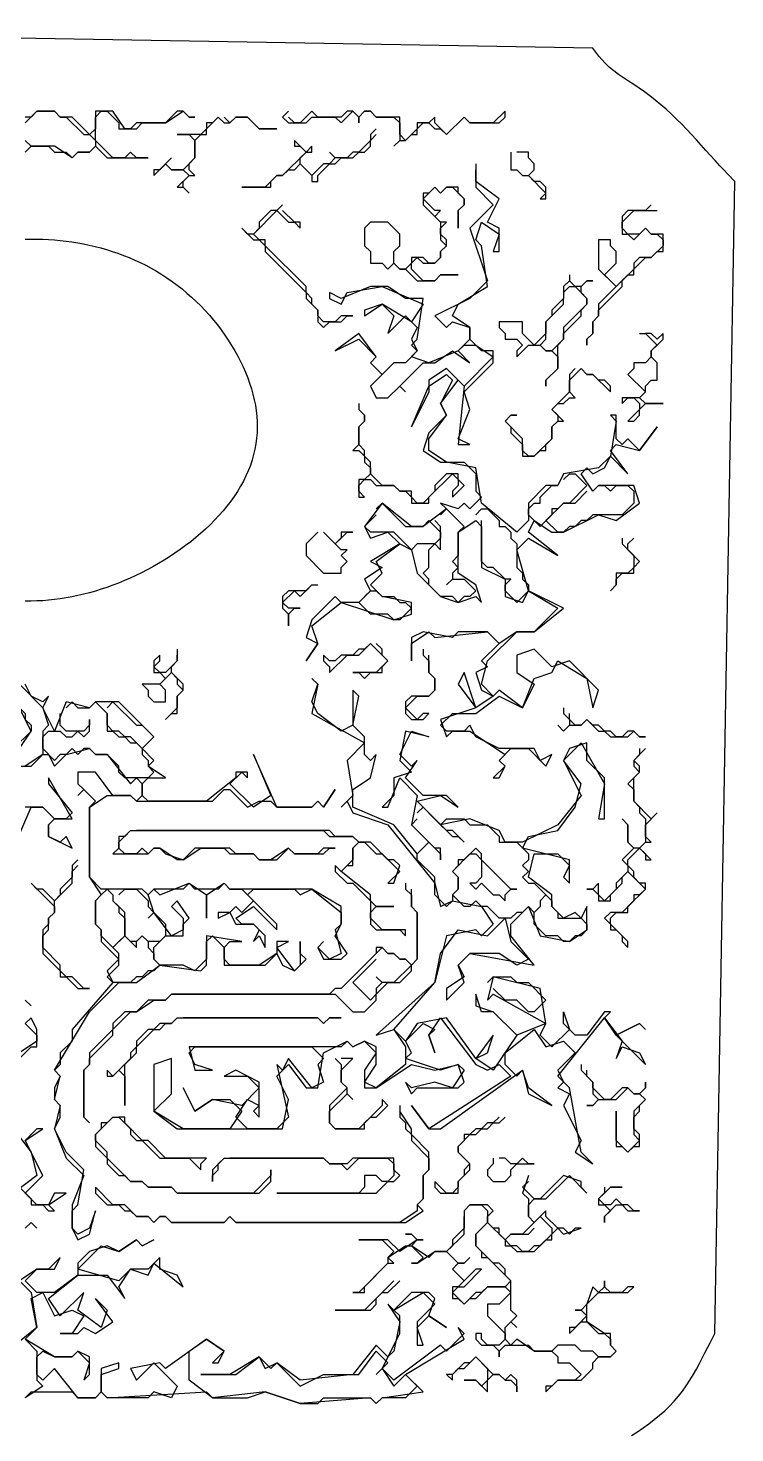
# Model space of a CAD drawing. Header units: metres. Extents: x 18 to 192, y 117 to 277.
# Drawn here: x 100.45 to 112.53, y 151.5 to 175.52 of the extents above; entities that cross this region are included whole.
import ezdxf

# ---------------------------------------------------------------- set-up
doc = ezdxf.new("R2010")
doc.units = ezdxf.units.M
for name, color, linetype in [('DETAILS', 3, 'Continuous'), ('HOLES', 1, 'Continuous'), ('OUTER', 7, 'Continuous')]:
    doc.layers.add(name, color=color, linetype=linetype)

msp = doc.modelspace()

# ---------------------------------------------------------------- linework, layer by layer
at = {"layer": 'DETAILS'}
for points in [[(100.4, 173.9), (100.6, 174.1), (100.9, 174.1), (101, 174), (101.1, 174), (101.4, 173.7), (101.5, 173.7), (101.6, 173.6), (101.6, 173.5), (101.5, 173.4), (101.3, 173.4), (101.2, 173.3), (100.9, 173.5), (100.5, 173.5), (100.4, 173.6)], [(100.4, 173.4), (100.5, 173.5), (100.8, 173.5), (100.9, 173.4), (101.1, 173.4), (101.2, 173.3), (101.3, 173.4), (101.5, 173.4), (101.6, 173.5), (101.8, 173.3), (102.5, 173.3), (102.3, 173.3), (102.2, 173.4), (102.1, 173.3), (101.9, 173.3), (101.6, 173.6), (101.6, 174), (101.7, 174.1), (101.8, 174.1), (102, 173.9), (102, 173.8), (102.3, 173.8), (102.4, 173.9), (102.8, 173.9), (103.1, 174.1), (103.2, 174), (103.3, 174), (103.2, 174), (103.1, 174.1), (103, 174.1), (102.8, 173.9), (102.3, 173.9), (102.2, 173.8), (102.1, 173.8), (101.9, 174.1), (101.6, 174.1), (101.6, 173.8), (101.5, 173.7), (101.2, 174), (101, 174), (100.9, 174.1), (100.6, 174.1), (100.5, 174), (100.4, 174)], [(103.7, 174), (103.6, 173.9), (103.5, 173.9), (103.5, 173.8), (103.4, 173.7), (103, 173.7), (103.2, 173.7), (103.3, 173.6), (103.3, 173.3), (103.1, 173.1), (102.9, 173.1), (102.8, 173.2), (102.9, 173.3), (102.7, 173.1), (102.6, 173.1), (102.6, 173), (102.8, 173.2), (102.9, 173.1), (103.1, 173.1), (103.2, 173), (103, 172.8), (103.1, 172.8), (103.2, 172.7), (103.1, 172.8), (103.1, 172.9), (103.2, 173), (103.3, 173), (103.2, 173.1), (103.2, 173.2), (103.3, 173.3), (103.3, 173.6), (103.4, 173.7), (103.5, 173.7), (103.5, 173.8), (103.7, 174), (103.8, 173.9), (103.9, 173.9), (104, 174), (104.2, 174), (104.4, 173.8), (104.7, 173.8), (104.4, 173.8), (104.2, 174), (104, 174), (103.9, 173.9), (103.8, 174)], [(104.9, 174.1), (104.8, 174), (104.9, 173.9), (105.2, 173.9), (105.3, 174), (105.7, 174), (105.8, 173.9), (106, 174.1), (106.1, 174), (106.1, 173.9), (106.1, 174), (106.2, 174.1), (106.3, 174.1), (106.4, 174), (106.7, 174), (106.8, 173.9), (106.8, 173.6), (106.7, 173.5), (106.8, 173.6), (106.9, 173.6), (107, 173.7), (107.1, 173.7), (107.1, 173.8), (107.2, 173.9), (107.3, 173.9), (107.4, 173.8), (107.5, 173.8), (107.6, 173.7), (107.9, 174), (108, 173.9), (108.5, 173.9), (108.6, 174), (108.6, 174.1), (108.4, 173.9), (108, 173.9), (107.9, 174), (107.6, 173.7), (107.4, 173.9), (107.4, 174), (107.3, 173.9), (107.1, 173.9), (107.1, 173.8), (106.9, 173.6), (106.8, 173.7), (106.8, 174), (106.4, 174), (106.3, 174.1), (106.2, 174.1), (106.1, 174), (106, 174.1), (105.9, 174.1), (105.8, 174), (105.4, 174), (105.3, 174.1), (105.1, 173.9), (105, 173.9), (104.9, 174)], [(106.4, 173.8), (106.3, 173.7), (106.3, 173.6), (106.1, 173.4), (106, 173.4), (105.9, 173.3), (105.7, 173.3), (105.6, 173.4), (105.7, 173.3), (105.6, 173.2), (105.5, 173.2), (105.3, 173), (105.1, 173.2), (105.1, 173.3), (105.2, 173.4), (105.3, 173.4), (105.3, 173.5), (105.2, 173.4), (105, 173.6), (105, 173.5), (105.1, 173.5), (105.2, 173.4), (104.8, 173), (104.7, 173), (104.5, 172.8), (104.1, 172.8), (104.6, 172.8), (104.6, 172.9), (104.7, 173), (104.8, 173), (104.9, 173.1), (105, 173.1), (105.1, 173.2), (105.3, 173), (105.3, 172.9), (105.4, 172.9), (105.4, 173), (105.6, 173.2), (105.7, 173.2), (105.8, 173.3), (106, 173.3), (106.1, 173.4), (106.2, 173.4), (106.3, 173.5), (106.3, 173.6), (106.4, 173.7)], [(108.1, 173.2), (108.1, 172.8), (108.4, 172.5), (108, 172.1), (108.3, 171.2), (108, 170.9), (107.4, 170.6), (107.6, 170.4), (107.7, 170.5), (108, 170.4), (108, 170.2), (107.8, 170), (107.3, 169.8), (107, 169.9), (107.1, 170), (107, 170.1), (107.1, 170.2), (107.2, 170.9), (106.9, 170.9), (106.6, 171.1), (106.3, 171.1), (105.8, 170.9), (105.6, 171), (105.6, 170.9), (105.8, 170.8), (105.9, 171), (106.5, 171.1), (107.2, 170.8), (107, 170.5), (106.5, 170.8), (106.2, 170.7), (106.2, 170.6), (106.5, 170.8), (106.7, 170.6), (106.6, 170.3), (106.9, 170.6), (107.1, 170.4), (107, 170.2), (107.1, 170), (106.9, 169.8), (106.7, 169.8), (106.5, 169.6), (106.3, 169.8), (106.4, 169.9), (106.1, 170.3), (105.7, 170), (106.1, 170.2), (106.4, 169.9), (106.3, 169.8), (106.5, 169.6), (106.3, 169.4), (106.4, 169.2), (106.6, 169.2), (106.8, 169.4), (106.9, 169.3), (106.8, 169.4), (107.2, 169.8), (107.4, 169.8), (107.7, 170), (108, 169.8), (107.8, 170), (107.9, 170.1), (108.1, 170.1), (108.4, 169.9), (107.9, 169.4), (107.6, 169.7), (107.3, 169.5), (107.3, 169.3), (107, 168.7), (107.3, 169.4), (107.6, 169.6), (107.7, 169.5), (107.5, 169.1), (107.6, 168.9), (107.3, 168.6), (107.2, 168.3), (107.5, 168.1), (107.9, 168.1), (108.1, 167.9), (108.1, 167.6), (108.2, 167.5), (108, 167.3), (107.9, 167.4), (107.8, 167.3), (107.5, 167.4), (107.6, 167.3), (107.2, 167), (107, 167), (106.5, 167.4), (106.2, 167), (106.3, 166.8), (106.6, 166.9), (106.8, 166.7), (106.3, 166.4), (106.5, 166.3), (106.2, 166.1), (106.3, 165.9), (106.1, 165.7), (105.8, 165.7), (105.7, 165.8), (105.3, 165.4), (105.2, 165.1), (105.4, 165), (105.2, 164.7), (105.4, 165), (105.3, 165.3), (105.8, 165.7), (106.7, 165.4), (107, 165.5), (107, 165.7), (106.5, 165.8), (106.3, 166), (106.5, 166.2), (106.4, 166.4), (106.8, 166.7), (107, 166.6), (107.1, 166.2), (107.5, 165.8), (107.8, 165.7), (108.1, 165.8), (108.2, 165.7), (108.1, 166), (107.8, 166.2), (107.8, 166.9), (108.1, 167.1), (108.2, 167), (108.2, 166.3), (108.6, 166.1), (108.6, 165.8), (108.9, 165.7), (109, 165.9), (109.5, 165.6), (109.1, 165.2), (108.8, 165.2), (108.5, 165), (108.3, 165.2), (107.8, 165.2), (107.7, 165.1), (107.2, 165.2), (107, 165.1), (107, 164.7), (107, 165), (107.3, 165.2), (107.4, 165.1), (108.3, 165.2), (108.5, 165), (108.2, 164.7), (108.3, 164.6), (108.1, 164.5), (108.2, 164.2), (108.4, 164.1), (108.1, 163.9), (107.9, 164.5), (107.8, 164.3), (108.1, 163.9), (107.5, 163.7), (107.6, 163.4), (107.7, 163.5), (108, 163.5), (108.6, 163.1), (108.5, 163), (108.6, 162.9), (108.4, 162.7), (108.5, 162.7), (108.6, 162.9), (108.5, 163), (108.7, 163.2), (109, 163.2), (109.3, 162.9), (109.4, 163.1), (109.2, 163), (109.1, 163.2), (108.5, 163.2), (108.1, 163.4), (108, 163.6), (107.9, 163.5), (107.6, 163.5), (107.5, 163.6), (107.7, 163.8), (108.1, 163.8), (108.5, 164.1), (108.9, 163.9), (109.1, 164.4), (109.4, 164.5), (109.5, 164.7), (110, 164.4), (110.1, 163.9), (110.2, 164.2), (109.7, 164.7), (109.4, 164.6), (109.1, 164.9), (108.8, 164.8), (108.8, 164.5), (109.1, 164.3), (108.9, 163.9), (108.5, 164.2), (108.4, 164.1), (108.2, 164.3), (108.3, 164.7), (108.8, 165.2), (109.1, 165.2), (109.6, 165.6), (109, 165.9), (108.8, 166.6), (109, 166.8), (109.5, 166.5), (109, 166.9), (109.1, 167.1), (109.4, 166.9), (109.6, 166.9), (110.2, 167.2), (110.5, 167.1), (110.9, 167.4), (110.8, 167.7), (110.2, 167.7), (110.1, 167.6), (109.9, 167.9), (110, 168), (110.1, 167.9), (110.3, 168), (110.4, 168.2), (110.7, 167.9), (110.4, 168.3), (110.5, 168.4), (110.9, 168.3), (111.2, 168.7), (110.9, 168.3), (110.7, 168.5), (110.6, 168.4), (110.5, 168.5), (110.5, 168.9), (110.4, 168.9), (110.5, 168.8), (110.4, 168.2), (110.2, 168), (109.6, 167.9), (109.5, 167.7), (109.3, 167.7), (109, 167.4), (109, 167.1), (108.8, 166.9), (108.2, 167.4), (108.1, 168), (107.6, 168.1), (107.3, 168.3), (107.3, 168.5), (107.6, 168.9), (107.5, 169.1), (107.8, 169.5), (107.9, 169.4), (107.8, 168.4), (108, 168.4), (107.8, 168.5), (108, 169), (107.9, 169.3), (108.4, 169.8), (108.4, 170), (108.2, 170), (108, 170.2), (108, 170.4), (107.7, 170.6), (107.8, 170.8), (108.3, 171.1), (108.2, 171.8), (108.1, 171.9), (108.2, 172.2), (108.5, 172), (108.4, 171.7), (108.5, 171.7), (108.5, 172.1), (108.3, 172.2), (108.5, 172.6), (108.1, 172.9), (108.1, 173.1)], [(108.7, 173.4), (108.7, 173.1), (108.8, 173.1), (108.9, 173), (109, 173), (109.3, 172.7), (109.2, 172.6), (109.3, 172.6), (109.3, 172.8), (109.2, 172.9), (109.1, 172.9), (109, 173), (109.1, 173.1), (109.1, 173.2), (109, 173.3), (109, 173.4), (108.8, 173.4)], [(107.4, 172.8), (107.3, 172.7), (107.2, 172.7), (107.2, 172.5), (107.5, 172.2), (107.5, 171.9), (107.6, 171.8), (107.5, 171.7), (107.5, 171.6), (107.4, 171.5), (107.3, 171.5), (107.2, 171.6), (107, 171.6), (107, 171.5), (106.9, 171.4), (106.8, 171.4), (106.7, 171.5), (106.7, 171.7), (106.8, 171.8), (106.8, 172), (106.6, 172.2), (106.3, 172.2), (106.2, 172.1), (106.2, 171.8), (106.3, 171.7), (106.3, 171.5), (106.5, 171.5), (106.6, 171.4), (106.7, 171.5), (106.8, 171.4), (106.9, 171.4), (107.1, 171.2), (107.4, 171.2), (107.5, 171.3), (107.8, 171.3), (107.5, 171.3), (107.4, 171.2), (107.2, 171.2), (107, 171.4), (107, 171.5), (107.1, 171.6), (107.2, 171.5), (107.4, 171.5), (107.5, 171.6), (107.5, 171.7), (107.6, 171.8), (107.6, 171.9), (107.5, 172), (107.5, 172.1), (107.6, 172.2), (107.5, 172.2), (107.4, 172.3), (107.5, 172.4), (107.4, 172.4), (107.2, 172.6), (107.4, 172.8), (107.5, 172.7), (107.6, 172.8), (107.7, 172.8), (107.9, 172.6), (107.9, 172.5), (107.8, 172.4), (107.8, 172.1), (107.8, 172.4), (107.9, 172.5), (107.9, 172.6), (107.8, 172.7), (107.8, 172.8), (107.6, 172.8), (107.5, 172.7)], [(104.8, 172.5), (104.7, 172.4), (104.6, 172.4), (104.4, 172.2), (104.4, 172.1), (104.3, 172), (104.2, 172), (104.1, 172.1), (104.3, 171.9), (104.4, 171.9), (104.5, 171.8), (104.5, 171.7), (105.2, 171), (105.2, 170.9), (105.4, 170.7), (105.4, 170.5), (105.5, 170.4), (105.6, 170.5), (105.8, 170.5), (105.9, 170.6), (106, 170.6), (105.8, 170.6), (105.7, 170.5), (105.5, 170.5), (105.4, 170.6), (105.4, 170.7), (105.3, 170.8), (105.3, 170.9), (105.2, 171), (105.2, 171.1), (104.5, 171.8), (104.5, 171.9), (104.4, 171.9), (104.3, 172), (104.7, 172.4), (104.9, 172.2), (105, 172.2), (105.1, 172.1), (105.1, 172.2), (105, 172.2), (104.8, 172.4)], [(111.1, 172.5), (111, 172.4), (110.7, 172.4), (110.6, 172.3), (110.6, 172), (110.7, 172), (110.8, 171.9), (111, 172.1), (111.1, 172), (111.2, 172), (111.3, 171.9), (111.3, 171.8), (111.1, 171.6), (110.9, 171.6), (110.8, 171.5), (110.8, 171.4), (110.5, 171.1), (110.3, 171.3), (110.5, 171.5), (110.5, 171.7), (110.4, 171.8), (110.4, 171.9), (110.2, 171.9), (110.2, 171.4), (110.5, 171.1), (110.2, 170.8), (110.2, 170.6), (110.1, 170.5), (110.1, 170.3), (110, 170.2), (110, 170.1), (110, 170.2), (110.1, 170.3), (110.1, 170.5), (110.2, 170.6), (110.2, 170.7), (110.6, 171.1), (110.6, 171.2), (110.7, 171.3), (110.8, 171.3), (110.8, 171.4), (111, 171.6), (111.1, 171.6), (111.2, 171.7), (111.3, 171.7), (111.3, 172), (111.1, 172), (111, 172.1), (110.9, 172), (110.7, 172), (110.6, 172.1), (110.6, 172.2), (110.8, 172.4), (111.2, 172.4)], [(109.7, 171.3), (109.7, 171.2), (109.6, 171.1), (109.6, 170.9), (109.4, 170.7), (109.4, 170.6), (109.3, 170.5), (109.3, 170.3), (109.1, 170.1), (108.9, 170.3), (108.9, 170.5), (108.5, 170.5), (108.5, 170.4), (108.6, 170.3), (108.6, 170.2), (108.8, 170.2), (108.9, 170.1), (108.8, 170), (108.8, 169.9), (109, 170.1), (109.2, 170.1), (109.3, 170), (109.4, 170), (109.5, 169.9), (109.5, 169.7), (109.3, 169.5), (109.3, 169.4), (109.3, 169.5), (109.5, 169.7), (109.5, 170.1), (109.6, 170.2), (109.6, 170.3), (109.9, 170.6), (109.9, 170.7), (110, 170.8), (110, 170.9), (109.9, 171), (109.9, 171.1), (110, 171.2), (110.1, 171.2), (110, 171.2), (109.9, 171.1), (109.8, 171.1), (109.7, 171.2)], [(109.6, 171), (109.7, 171.1), (109.8, 171.1), (110, 170.9), (110, 170.8), (109.6, 170.4), (109.6, 170.2), (109.4, 170), (109.3, 170), (109.2, 170.1), (109.3, 170.2), (109.3, 170.5), (109.6, 170.8), (109.6, 170.9)], [(110.9, 170.3), (111, 170.3), (111.2, 170.1), (111.1, 170), (111.1, 169.9), (111, 169.8), (110.8, 169.8), (110.8, 169.7), (110.7, 169.6), (111, 169.3), (110.9, 169.2), (110.6, 169.2), (110.6, 169.1), (110.7, 169.2), (110.8, 169.2), (110.9, 169.1), (110.9, 169), (110.7, 168.8), (110.8, 168.8), (110.9, 168.9), (110.9, 169), (111, 169.1), (111.3, 169.1), (111, 169.1), (110.9, 169.2), (111, 169.3), (111, 169.4), (111.1, 169.5), (111.2, 169.5), (111.2, 169.8), (111.1, 169.9), (111.1, 170), (111.3, 170.2), (111.3, 170.3), (111.2, 170.2), (111.1, 170.3), (111, 170.3)], [(109.8, 169.7), (109.7, 169.6), (109.7, 169.3), (109.4, 169), (109.5, 168.9), (109.5, 168.8), (109.4, 168.7), (109.4, 168.5), (109.1, 168.2), (109, 168.2), (108.9, 168.3), (108.9, 168.5), (108.6, 168.8), (108.7, 168.9), (108.8, 168.9), (108.7, 168.9), (108.6, 168.8), (108.7, 168.7), (108.7, 168.6), (108.9, 168.4), (108.9, 168.2), (109.1, 168.2), (109.2, 168.3), (109.3, 168.3), (109.3, 168.4), (109.4, 168.5), (109.4, 168.7), (109.5, 168.8), (109.6, 168.8), (109.4, 169), (109.5, 169.1), (109.6, 169.1), (109.7, 169.2), (109.8, 169.2), (109.7, 169.3), (109.7, 169.5), (109.9, 169.7), (110, 169.6), (110.1, 169.6), (110.4, 169.3), (110.4, 169.4), (110.3, 169.5), (110.2, 169.5), (110.1, 169.6), (110, 169.6), (109.9, 169.7)], [(106.1, 169.1), (106.1, 169), (106.2, 168.9), (106.2, 168.8), (106.1, 168.7), (106.1, 168.4), (106, 168.3), (106.1, 168.3), (106.2, 168.2), (106.2, 168.1), (106.3, 168), (106.3, 167.9), (106.2, 167.8), (106.1, 167.8), (106.1, 167.5), (106.2, 167.5), (106.1, 167.6), (106.1, 167.7), (106.2, 167.8), (106.3, 167.8), (106.4, 167.7), (106.7, 167.7), (106.8, 167.6), (106.9, 167.6), (107, 167.5), (107, 167.4), (107.3, 167.4), (107.3, 167.5), (107.7, 167.9), (107.8, 167.8), (107.8, 167.7), (107.7, 167.6), (107.7, 167.5), (107.9, 167.7), (107.8, 167.8), (107.8, 167.9), (107.6, 167.9), (107.4, 167.7), (107.4, 167.6), (107.2, 167.4), (107.1, 167.4), (107, 167.5), (107, 167.6), (106.8, 167.6), (106.7, 167.7), (106.5, 167.7), (106.3, 167.9), (106.3, 168.1), (106.2, 168.2), (106.2, 168.3), (106.1, 168.4), (106.1, 168.7), (106.2, 168.8), (106.2, 168.9), (106.1, 169)], [(109.6, 167.8), (109.7, 167.9), (109.8, 167.9), (110, 167.7), (109.7, 167.4), (109.6, 167.4), (109.5, 167.3), (109.4, 167.3), (109.4, 167.2), (109.2, 167), (109, 167.2), (109, 167.3), (109.1, 167.4), (109.2, 167.4), (109.2, 167.5), (109.4, 167.7), (109.5, 167.7)], [(110.1, 167.6), (110.2, 167.7), (110.3, 167.7), (110.4, 167.6), (110.5, 167.7), (110.7, 167.7), (110.8, 167.6), (110.8, 167.4), (110.6, 167.2), (110.1, 167.2), (110, 167.1), (109.9, 167.1), (109.8, 167), (109.7, 167), (109.6, 166.9), (109.5, 166.9), (109.3, 167.1), (109.6, 167.4), (109.8, 167.4), (110, 167.6)], [(106.4, 167.3), (106.5, 167.4), (106.9, 167), (107.2, 167), (107.3, 167.1), (107.5, 166.9), (107.5, 166.8), (107.4, 166.7), (107.1, 166.7), (107, 166.6), (106.7, 166.9), (106.3, 166.9), (106.2, 167), (106.4, 167.2)], [(107.5, 167.2), (107.6, 167.3), (107.9, 167), (107.8, 166.9), (107.8, 166.5), (107.7, 166.4), (107.8, 166.3), (107.7, 166.2), (107.7, 166.1), (107.6, 166), (107.7, 166.1), (107.9, 166.1), (108.1, 165.9), (108, 165.8), (107.9, 165.8), (107.8, 165.7), (107.7, 165.8), (107.5, 165.8), (107.3, 166), (107.3, 166.1), (107.2, 166.2), (107.3, 166.3), (107.3, 166.6), (107.4, 166.7), (107.5, 166.6), (107.5, 167), (107.4, 167.1)], [(108.1, 167.2), (108.2, 167.3), (108.3, 167.3), (108.5, 167.1), (108.5, 167), (108.6, 167), (108.7, 166.9), (108.7, 166.8), (108.8, 166.7), (108.8, 166.3), (108.9, 166.2), (108.9, 166.1), (109, 166), (109, 165.9), (108.8, 165.7), (108.6, 165.9), (108.6, 166), (108.7, 166.1), (108.6, 166.1), (108.4, 166.3), (108.3, 166.3), (108.2, 166.4), (108.2, 167.1)], [(105.4, 166.9), (105.2, 166.7), (105.2, 166.5), (105.5, 166.2), (105.8, 166.2), (105.8, 166.3), (105.9, 166.4), (105.8, 166.5), (105.9, 166.6), (105.8, 166.6), (105.7, 166.7), (105.9, 166.9), (106, 166.9), (105.8, 166.9), (105.8, 166.8), (105.7, 166.7), (105.5, 166.9)], [(110.6, 166.8), (110.6, 166.7), (110.8, 166.5), (110.8, 166.3), (110.7, 166.2), (110.5, 166.2), (110.5, 166), (110.4, 165.9), (110.5, 166), (110.5, 166.1), (110.6, 166.2), (110.8, 166.2), (110.8, 166.3), (110.9, 166.4), (110.7, 166.6), (110.7, 166.7), (110.8, 166.8), (110.7, 166.7)], [(105.3, 166), (105.2, 165.9), (104.9, 165.9), (104.8, 165.8), (104.8, 165.6), (104.9, 165.5), (104.9, 165.3), (104.9, 165.5), (105, 165.6), (105.1, 165.6), (104.9, 165.6), (104.8, 165.7), (105, 165.9), (105.1, 165.8), (105.3, 166), (105.4, 166)], [(106.2, 165.8), (106.3, 165.9), (106.4, 165.9), (106.5, 165.8), (106.7, 165.8), (106.8, 165.7), (106.9, 165.7), (107, 165.6), (106.8, 165.4), (106.7, 165.4), (106.6, 165.5), (106.3, 165.5), (106.1, 165.7)], [(103, 164.9), (103, 164.7), (102.8, 164.5), (102.7, 164.5), (102.6, 164.6), (102.7, 164.7), (102.7, 164.8), (102.6, 164.7), (102.6, 164.5), (102.7, 164.5), (102.8, 164.4), (102.7, 164.3), (102.4, 164.3), (102.5, 164.2), (102.5, 164.1), (102.6, 164), (102.8, 164), (102.8, 164.2), (102.7, 164.3), (102.9, 164.5), (103, 164.4), (103, 164.3), (103.1, 164.2), (103, 164.1), (103, 163.9), (102.8, 163.7), (102.9, 163.8), (103, 163.8), (103, 164.1), (103.1, 164.2), (103.1, 164.3), (102.9, 164.5), (102.9, 164.6), (103, 164.7), (103, 164.8)], [(106.3, 165), (106.2, 164.9), (106.1, 164.9), (106, 164.8), (105.8, 164.8), (105.7, 164.7), (105.6, 164.7), (105.5, 164.8), (105.5, 164.7), (105.6, 164.6), (105.6, 164.5), (105.9, 164.8), (106.1, 164.8), (106.3, 165), (106.6, 164.7), (106.4, 164.5), (106, 164.5), (106.1, 164.5), (106.2, 164.4), (106.3, 164.5), (106.5, 164.5), (106.5, 164.6), (106.6, 164.7), (106.5, 164.8), (106.5, 164.9), (106.4, 165)], [(107.2, 164.9), (107.2, 164.8), (107.3, 164.7), (107.3, 164.5), (107.4, 164.4), (107.4, 164.2), (107.3, 164.1), (107, 164.1), (106.9, 164), (106.9, 163.8), (107, 163.7), (107.2, 163.7), (107.3, 163.8), (107.2, 163.8), (107.1, 163.7), (106.9, 163.9), (107.1, 164.1), (107.3, 164.1), (107.4, 164.2), (107.4, 164.4), (107.3, 164.5), (107.3, 164.8)], [(105.3, 164.4), (105.4, 164.3), (105.3, 163.8), (106.2, 163.3), (105.9, 163), (106, 162.4), (105.8, 162.2), (105.9, 162.3), (106, 162.1), (106.6, 161.9), (107.4, 160.9), (107.5, 160.5), (107.7, 160.6), (108.2, 160.5), (108.4, 160.2), (108.2, 160), (108.1, 160.1), (107.6, 160), (107.4, 159.2), (106.4, 158.3), (106.7, 158.4), (106.9, 158.1), (106.9, 157.8), (106.4, 157.4), (106.2, 157.5), (106.4, 157.8), (106.4, 158.1), (106.2, 158.2), (106, 158.1), (105.9, 158.2), (105.8, 158.1), (103.2, 158.1), (103.3, 157.7), (103.6, 157.7), (103.3, 157.8), (103.2, 158), (103.3, 158.1), (105.3, 158.1), (105.5, 157.9), (105.4, 157.8), (105.5, 157.5), (105.3, 157.4), (104.9, 157.9), (104.8, 157.7), (104.7, 157.8), (104.9, 156.9), (104.7, 156.7), (104.2, 156.7), (104, 156.9), (104.2, 157.2), (104.4, 157.1), (104.3, 157), (104.4, 156.9), (104.4, 157.5), (104, 157.7), (103.8, 157.6), (104.2, 157.6), (104.4, 157.4), (104.1, 157.1), (103.6, 157.2), (103.3, 157), (103.1, 157.4), (103.3, 157), (103.6, 157.2), (103.9, 157.2), (104.1, 157), (103.9, 156.7), (103.1, 156.7), (102.6, 157), (102.9, 157.3), (102.9, 157.9), (102.6, 157.8), (102.6, 157), (103, 156.7), (104.8, 156.7), (104.9, 157.2), (104.7, 157.6), (104.9, 157.8), (105.2, 157.4), (105.4, 157.4), (105.5, 158), (105.9, 158.2), (106, 158.1), (106.2, 158.2), (106.4, 158), (106.2, 157.7), (106.2, 157.4), (106.4, 157.4), (107, 157.8), (107.4, 157.7), (107.8, 157.8), (107.9, 157.7), (107.7, 157.4), (107.4, 157.5), (107, 157.4), (106.9, 157.5), (107, 157.3), (107.1, 157.4), (107.8, 157.4), (107.9, 157.5), (107.8, 157.8), (107.5, 157.7), (106.9, 157.9), (107, 158), (106.9, 158.2), (107.2, 158.5), (107.4, 158.4), (107.3, 158.3), (107.4, 158), (107.3, 158.3), (107.5, 158.6), (108.1, 157.8), (108.3, 157.7), (108.5, 157.8), (108.7, 157.6), (107.3, 156.7), (107, 157.1), (107.3, 156.7), (107.5, 156.7), (108.9, 157.7), (109, 157.3), (109.4, 157.1), (109, 157.4), (108.9, 157.7), (108.8, 157.6), (108.6, 157.8), (108.6, 158), (109.1, 158.4), (109.3, 158.1), (109.6, 158.2), (109.8, 158), (109.5, 157.7), (109.6, 157.5), (109.5, 157.4), (109.7, 157.3), (109.6, 157.1), (109.9, 156.5), (109.8, 156.3), (110.1, 156.1), (109.9, 156.3), (109.7, 157.4), (109.5, 157.6), (110.3, 158.6), (110.6, 158.2), (110.5, 157.9), (110.6, 158.1), (110.9, 158), (111, 157.8), (110.5, 158.3), (110.9, 158.5), (111, 158.4), (110.9, 158.5), (110.5, 158.3), (110.3, 158.6), (110.4, 158.7), (110.3, 158.7), (110, 158.3), (109.8, 158.3), (109.6, 158.5), (109.6, 158.7), (109.7, 158.4), (109.4, 158.1), (109.2, 158.3), (109.3, 158.5), (109.2, 159.1), (108.4, 159.3), (108.3, 158.9), (108.4, 159), (109.3, 158.5), (108.8, 158.3), (108.4, 158.7), (108.2, 158.7), (108.1, 159), (108.1, 158.8), (108.4, 158.7), (108.8, 158.3), (108.4, 157.7), (108.1, 157.9), (108.3, 158), (108.4, 158.3), (108.1, 157.9), (107.6, 158.6), (107.1, 158.5), (106.9, 158.2), (106.7, 158.4), (107.4, 159.2), (107.5, 159.7), (107.8, 160.1), (108.3, 160), (108.6, 160.3), (108.7, 159.9), (109, 159.6), (108.8, 159.5), (108.5, 159.7), (108, 159.7), (107.8, 159.5), (107.9, 159.3), (107.6, 159.1), (107.6, 158.9), (107.9, 159.2), (107.8, 159.5), (108, 159.7), (109.1, 159.5), (108.7, 160), (108.7, 160.2), (109, 160.5), (109.2, 160), (109.7, 159.9), (110, 160.1), (110, 160.5), (109.9, 160.3), (109.8, 160.4), (109.6, 160.3), (109.4, 160.5), (109.4, 160.7), (109, 161), (109.1, 161.4), (109.5, 161.4), (109.7, 161.2), (109.6, 161), (109.7, 160.9), (109.7, 161.3), (108.9, 161.5), (109, 161.7), (109.5, 161.8), (109.8, 162.2), (109.9, 162.6), (109.6, 163), (109.9, 163.3), (110.3, 162.6), (110.2, 162), (110.3, 162), (110.3, 162.7), (110, 163), (110, 163.3), (109.7, 163.2), (109.6, 163), (109.9, 162.4), (109.5, 161.9), (108.9, 161.6), (108.6, 161.6), (108.5, 161.8), (108, 162), (107.5, 161.9), (107.1, 162.3), (107.5, 162.4), (107.8, 162.2), (107.6, 162.4), (107.2, 162.4), (106.9, 162.7), (107.1, 163), (107, 162.9), (106.8, 163.1), (107, 163.5), (107.3, 163.4), (106.9, 163.5), (106.8, 163), (107, 162.8), (106.7, 162.7), (106.7, 162.4), (106.5, 162.2), (106.6, 162.2), (106.8, 162.7), (107.1, 162.4), (107, 161.9), (107.3, 161.6), (107.1, 161.4), (106.7, 161.9), (106, 162.2), (106, 162.5), (106.3, 162.7), (106.4, 163.1), (106.3, 163), (106.2, 163.1), (106.2, 163.4), (106, 163.6), (106.1, 164.1), (106, 164.2), (106, 163.6), (105.8, 163.5), (105.4, 163.8), (105.3, 164), (105.4, 164.3)], [(100, 164.1), (100.1, 164.2), (100.2, 164.1), (100.2, 164), (100.4, 163.8), (100.4, 163.7), (100.5, 163.6), (100.5, 163.5), (100.2, 163.2), (100.1, 163.3), (100.1, 163.4), (100, 163.5), (100, 164)], [(100.2, 162.9), (100.5, 162.9), (100.7, 163.1), (100.8, 163.1), (100.9, 162.9), (101.1, 163.1), (101.5, 163.2), (101.6, 163.1), (101.8, 163.1), (102.2, 162.6), (102.3, 162.7), (102.4, 162.6), (102.4, 162.4), (102.3, 162.3), (102.2, 162.4), (101.9, 162.4), (101.6, 162.8), (101.3, 162.8), (101.3, 162.6), (101.4, 162.5), (101.3, 162.4), (101.4, 162.5), (101.6, 162.3), (101.5, 162.2), (101.5, 161), (101.7, 160.7), (101.6, 160.6), (101.6, 160.2), (101.7, 160.1), (101.7, 159.9), (102, 159.6), (101.8, 159.4), (101.9, 159.2), (101.2, 158.4), (101.2, 158.2), (101, 158), (101, 157.8), (100.9, 157.7), (101, 157.6), (100.9, 157.4), (100.9, 157.2), (101, 157.1), (100.9, 156.7), (101.1, 156.2), (101.4, 155.9), (101.2, 155.4), (101.2, 155), (101.3, 154.8), (101.5, 154.9), (101.6, 155.3), (101.5, 155), (101.3, 154.9), (101.2, 155), (101.2, 155.3), (101.3, 155.4), (101.4, 156), (101.1, 156.3), (100.9, 156.7), (101, 156.9), (101, 157.1), (100.9, 157.2), (101, 157.6), (100.9, 157.7), (101.5, 158.7), (102, 159.2), (102.3, 159.2), (102.7, 159.5), (103.4, 159.4), (103.5, 159.5), (103.5, 159.9), (103.6, 160), (103.8, 159.8), (103.8, 159.5), (104.5, 159.5), (104.7, 159.7), (104.8, 159.5), (105, 159.4), (105.2, 159.6), (105.1, 159.7), (105.1, 159.9), (105.1, 159.5), (105, 159.4), (104.7, 159.8), (104.9, 159.9), (104.7, 159.9), (104.7, 159.7), (104.4, 159.5), (103.9, 159.5), (103.8, 159.6), (103.8, 159.8), (103.9, 159.9), (104.1, 159.9), (103.5, 160), (103.5, 159.6), (103.3, 159.4), (103.1, 159.5), (102.7, 159.5), (102.6, 159.6), (102.6, 159.8), (102.8, 160), (103.1, 160), (103.1, 160.2), (103.2, 160.3), (103, 160.6), (102.9, 160.5), (103.1, 160.3), (103.1, 160.1), (102.9, 160), (102.6, 160.4), (102.5, 160.7), (102.6, 160.8), (102.7, 160.7), (103.2, 160.9), (103.5, 160.7), (103.5, 160.3), (103.5, 160.7), (103.8, 160.9), (103.9, 160.8), (104.1, 160.8), (104.3, 160.6), (104.1, 160.4), (104, 160.5), (103.9, 160.4), (103.7, 160.4), (103.7, 160.3), (103.9, 160.4), (104, 160.2), (104.3, 160.2), (104.4, 160.1), (104.3, 159.9), (104.4, 160), (104.5, 159.8), (104.5, 160), (104.3, 160.2), (104.1, 160.2), (104, 160.3), (104.3, 160.5), (104.7, 160.1), (104.7, 160.2), (104.2, 160.7), (104.3, 160.8), (105, 160.8), (105.1, 160.7), (105.3, 160.8), (105.8, 160.4), (105.8, 160.2), (105.7, 160.1), (105.8, 159.7), (105.6, 159.6), (105.4, 159.8), (105.5, 159.9), (105.4, 159.8), (105.5, 159.6), (105.8, 159.6), (105.9, 159.7), (105.7, 160), (105.8, 160.2), (105.8, 160.5), (105.3, 160.8), (103.9, 160.8), (103.8, 160.9), (103.7, 160.8), (103.3, 160.8), (103.2, 160.9), (103.1, 160.8), (102.6, 160.8), (102.5, 160.7), (102.4, 160.8), (101.7, 160.8), (101.5, 161), (101.5, 162.2), (101.8, 162.4), (102.2, 162.4), (102.3, 162.3), (103.6, 162.3), (103.8, 162.5), (103.9, 162.5), (104.2, 162.2), (104.4, 162.3), (104.6, 162.3), (104.7, 162.2), (105.3, 162.2), (105.4, 162.3), (105.5, 162.2), (105.7, 162.5), (105.5, 162.2), (105.4, 162.3), (105.3, 162.2), (104.7, 162.2), (104.3, 163.1), (104.6, 162.4), (104.3, 162.2), (103.9, 162.6), (104.1, 162.8), (104.2, 162.7), (104.2, 162.8), (104, 162.8), (104, 162.7), (103.5, 162.3), (102.5, 162.3), (102.4, 162.4), (102.4, 162.6), (102.5, 162.7), (102.8, 162.7), (102.5, 162.9), (102.6, 163), (102.4, 163.2), (102.6, 163.4), (102, 164), (101.6, 164), (101.5, 163.9), (101.1, 164), (100.9, 163.5), (100.7, 163.9), (100.8, 164.1), (100.7, 164), (100.5, 164.1), (100.4, 164.3)], [(100.3, 163.2), (100.5, 163.5), (100.2, 164.1)], [(100.3, 164.3), (100.7, 163.9), (100.8, 163.6), (100.7, 163.5), (100.7, 163.1), (100.4, 162.9)], [(101.1, 163.9), (101.2, 164), (101.3, 163.9), (101.5, 163.9), (101.6, 164), (101.8, 163.8), (101.8, 163.5), (101.9, 163.5), (102, 163.4), (102.1, 163.4), (102.2, 163.3), (102.3, 163.3), (102.4, 163.2), (102.4, 163.1), (102.5, 163), (102.5, 162.9), (102.6, 162.8), (102.5, 162.7), (102.1, 162.7), (102, 162.8), (102, 162.9), (101.8, 163.1), (101.6, 163.1), (101.5, 163.2), (101.4, 163.2), (101.3, 163.1), (101.2, 163.2), (101.1, 163.1), (101, 163.1), (100.9, 163), (100.7, 163.2), (100.7, 163.4), (100.8, 163.5), (101, 163.5), (101.1, 163.4), (101.2, 163.4), (101.3, 163.5), (101.4, 163.4), (101.5, 163.5), (101.5, 163.7), (101.5, 163.6), (101.4, 163.5), (101.1, 163.5), (101, 163.6), (101, 163.8)], [(101.8, 163.9), (101.9, 164), (102.3, 163.6), (102.4, 163.6), (102.6, 163.4), (102.4, 163.2), (102.2, 163.4), (102.1, 163.4), (102, 163.5), (101.9, 163.5), (101.8, 163.6), (101.8, 163.8)], [(109.6, 163.9), (109.6, 163.8), (109.7, 163.7), (109.7, 163.6), (109.6, 163.5), (109.5, 163.6), (109.6, 163.5), (109.7, 163.6), (109.9, 163.6), (110, 163.7), (110.2, 163.5), (110.3, 163.5), (110.4, 163.4), (110.7, 163.4), (110.8, 163.5), (110.9, 163.4), (111, 163.4), (110.9, 163.4), (110.8, 163.5), (110.7, 163.5), (110.6, 163.4), (110.5, 163.4), (110.4, 163.5), (110.3, 163.5), (110.2, 163.6), (110.1, 163.6), (110, 163.7), (109.9, 163.6), (109.8, 163.6), (109.7, 163.7), (109.7, 163.8)], [(110.9, 163.2), (110.9, 163.1), (110.8, 163), (110.8, 162.9), (110.9, 162.8), (110.7, 162.6), (110.8, 162.5), (110.8, 162.3), (110.9, 162.2), (110.9, 162.1), (111, 162), (111, 161.6), (110.9, 161.5), (110.8, 161.5), (110.7, 161.6), (110.7, 161.9), (110.6, 162), (110.7, 161.9), (110.7, 161.6), (110.8, 161.5), (110.6, 161.3), (110.7, 161.2), (110.7, 161.1), (110.5, 160.9), (110.5, 160.8), (110.3, 160.6), (110.2, 160.7), (110.2, 160.9), (110.1, 160.8), (110, 160.8), (110.1, 160.8), (110.2, 160.7), (110.2, 160.6), (110.4, 160.6), (110.4, 160.7), (110.6, 160.9), (110.6, 161), (110.7, 161.1), (111, 160.8), (110.9, 160.7), (110.8, 160.7), (110.8, 160.6), (110.6, 160.4), (110.4, 160.4), (110.3, 160.3), (110.4, 160.2), (110.4, 160.1), (110.5, 160.1), (110.6, 160), (110.6, 159.9), (110.7, 159.8), (110.7, 159.9), (110.4, 160.2), (110.4, 160.3), (110.5, 160.4), (110.7, 160.4), (110.7, 160.5), (111, 160.8), (111, 160.9), (110.9, 160.9), (110.8, 161), (110.8, 161.1), (110.7, 161.2), (110.7, 161.3), (110.9, 161.5), (111, 161.4), (111, 161.3), (111.1, 161.3), (110.9, 161.5), (111, 161.6), (111.1, 161.6), (111, 161.7), (111, 161.9), (111.2, 162.1), (111.1, 162), (110.8, 162.3), (110.8, 162.7), (110.9, 162.8), (110.9, 162.9), (110.8, 163), (111, 163.2)], [(100.2, 161.5), (100.5, 162.2), (100.7, 162.2), (100.9, 162), (100.8, 161.9), (100.8, 161.7), (101.2, 161.5), (101.1, 161.7), (101, 161.6), (100.8, 161.7), (100.8, 161.9), (100.9, 162), (101.2, 162), (100.8, 162.7), (100.8, 162.6), (101.2, 162.1), (101.1, 162), (100.9, 162), (100.7, 162.2), (100.4, 162.2)], [(107.1, 162.1), (107.2, 162.2), (107.7, 161.7), (107.8, 161.7), (107.9, 161.6), (107.7, 161.8), (107.6, 161.8), (107.5, 161.9), (107.6, 162), (107.9, 162), (108, 161.9), (108.3, 161.9), (108.5, 161.7), (108.5, 161.6), (108.8, 161.6), (109, 161.4), (109, 161.3), (108.9, 161.2), (109, 161.1), (108.9, 161), (109, 160.9), (109.1, 160.9), (109.3, 160.7), (109.2, 160.6), (109.2, 160.5), (109.1, 160.4), (109, 160.5), (108.9, 160.4), (108.8, 160.4), (108.7, 160.3), (108.5, 160.3), (108.3, 160.5), (108.2, 160.5), (108.1, 160.6), (108, 160.5), (107.9, 160.5), (107.7, 160.7), (107.8, 160.8), (107.8, 161), (107.7, 161.1), (108, 161.4), (108.1, 161.4), (108.2, 161.3), (108.2, 161), (108.1, 160.9), (108, 160.9), (108.1, 160.8), (108.2, 160.9), (108.4, 160.7), (108.5, 160.7), (108.6, 160.6), (108.6, 160.7), (108.7, 160.8), (108.8, 160.8), (108.7, 160.8), (108.2, 161.3), (108.2, 161.4), (108.1, 161.5), (107.9, 161.3), (107.8, 161.3), (107.8, 161.2), (107.7, 161.1), (107.8, 161), (107.8, 160.8), (107.7, 160.7), (107.7, 160.6), (107.6, 160.5), (107.4, 160.7), (107.4, 161), (107.1, 161.3), (107.1, 161.4), (107.3, 161.6), (107.5, 161.4), (107.5, 161.3), (107.5, 161.5), (107.4, 161.5), (107, 161.9), (107.1, 162)], [(102.2, 161.8), (102.1, 161.7), (102, 161.7), (102, 161.5), (101.9, 161.4), (102.5, 161.4), (102.6, 161.5), (102.7, 161.5), (102.8, 161.4), (103.1, 161.3), (103.4, 161.5), (103.8, 161.5), (103.9, 161.4), (104.3, 161.4), (104.4, 161.3), (104.7, 161.3), (104.9, 161.5), (105, 161.4), (105.5, 161.4), (105.6, 161.5), (105.7, 161.5), (105.5, 161.5), (105.4, 161.4), (105, 161.4), (104.9, 161.5), (104.6, 161.3), (104.4, 161.3), (104.3, 161.4), (104, 161.4), (103.9, 161.5), (103.3, 161.5), (103.1, 161.3), (103, 161.3), (102.7, 161.5), (102.6, 161.5), (102.5, 161.4), (102.4, 161.5), (102.3, 161.4), (102.1, 161.4), (102, 161.5), (102, 161.6), (102.2, 161.8), (105.5, 161.8), (105.6, 161.7), (106, 161.7), (106.1, 161.6), (106, 161.5), (106, 161.3), (105.8, 161.1), (105.7, 161.2), (105.7, 161.1), (105.9, 160.9), (106, 160.9), (106.3, 160.6), (106.3, 160.2), (106.4, 160.1), (106.8, 160.1), (106.9, 160), (106.9, 160.1), (106.5, 160.1), (106.3, 160.3), (106.3, 160.4), (106.4, 160.5), (106.7, 160.5), (106.4, 160.5), (106.3, 160.6), (106.3, 160.7), (105.8, 161.1), (105.9, 161.2), (106, 161.2), (106, 161.5), (106.1, 161.6), (106.2, 161.6), (106.4, 161.4), (106.5, 161.4), (106.8, 161.1), (106.6, 160.9), (106.7, 160.9), (106.8, 161.2), (106.7, 161.3), (106.6, 161.3), (106.3, 161.6), (106.1, 161.6), (106, 161.7), (105.7, 161.7), (105.6, 161.8), (102.3, 161.8)], [(101.3, 161.3), (101.2, 161.2), (101.2, 161), (101, 160.8), (101, 160.7), (100.9, 160.6), (100.7, 160.8), (100.6, 160.8), (100.5, 160.9), (100.9, 160.5), (100.9, 160.4), (100.8, 160.3), (100.8, 160.2), (100.7, 160.1), (100.7, 159.7), (101, 159.4), (101, 159.3), (101.1, 159.3), (101.3, 159.1), (101.5, 159.1), (101.4, 159.1), (101.2, 159.3), (101.1, 159.3), (101, 159.4), (101, 159.5), (100.7, 159.8), (100.7, 160), (100.8, 160.1), (100.8, 160.3), (100.9, 160.4), (100.9, 160.6), (101.2, 160.9), (101.2, 161.1), (101.3, 161.2)], [(106.9, 160.9), (106.9, 160.8), (107, 160.7), (107, 160.5), (107.1, 160.4), (107.1, 159.6), (107, 159.5), (106.9, 159.6), (106.8, 159.6), (106.7, 159.7), (106.6, 159.7), (106.5, 159.8), (106.4, 159.8), (106.4, 159.7), (105.8, 159.1), (105.7, 159.1), (105.6, 159), (102.9, 159), (102.8, 158.9), (102.5, 158.9), (102.3, 158.7), (102.1, 158.7), (101.9, 158.5), (101.9, 158.4), (101.5, 158), (101.5, 157.8), (101.4, 157.7), (101.4, 156.9), (101.5, 156.8), (101.4, 156.9), (101.4, 157.7), (101.5, 157.8), (101.5, 157.9), (101.9, 158.3), (101.9, 158.4), (102.2, 158.7), (102.3, 158.7), (102.6, 158.9), (102.8, 158.9), (102.9, 159), (105.7, 159), (106, 158.7), (106.2, 158.7), (106.4, 158.9), (106.4, 159), (106.6, 159.2), (106.8, 159.2), (107, 159.4), (107, 159.5), (107.1, 159.6), (107.1, 160.4), (107, 160.5), (107, 160.8)], [(101.7, 160.7), (101.8, 160.8), (101.9, 160.7), (101.9, 160.6), (102, 160.5), (102, 160.4), (102.1, 160.3), (102.1, 160), (101.9, 159.8), (101.7, 160), (101.7, 160.1), (101.6, 160.2), (101.6, 160.6)], [(102, 160.7), (102.1, 160.8), (102.3, 160.8), (102.5, 160.6), (102.5, 160.5), (102.6, 160.4), (102.5, 160.3), (102.6, 160.4), (102.8, 160.2), (102.8, 160), (102.7, 159.9), (102.5, 159.9), (102.4, 160), (102.3, 159.9), (102.2, 159.9), (102.1, 160), (102.1, 160.4), (101.9, 160.6)], [(109.2, 160.6), (109.3, 160.7), (109.4, 160.6), (109.4, 160.5), (109.5, 160.4), (109.5, 160.3), (109.9, 160.3), (110, 160.2), (110, 160.1), (109.9, 160), (109.8, 160), (109.7, 159.9), (109.6, 159.9), (109.5, 160), (109.3, 160), (109.1, 160.2), (109.1, 160.4), (109.2, 160.5)], [(102, 159.9), (102.1, 160), (102.3, 159.8), (102.3, 159.9), (102.4, 160), (102.5, 159.9), (102.5, 159.8), (102.6, 159.7), (102.6, 159.6), (102.7, 159.5), (102.6, 159.4), (102.5, 159.4), (102.4, 159.3), (102.3, 159.3), (102.2, 159.2), (101.9, 159.2), (101.8, 159.3), (102, 159.5), (102, 159.7), (101.9, 159.8)], [(106.4, 159.7), (106.5, 159.8), (106.6, 159.7), (106.7, 159.7), (106.8, 159.6), (106.9, 159.6), (107, 159.5), (106.7, 159.2), (106.5, 159.2), (106.4, 159.3), (106.5, 159.2), (106.4, 159.1), (106.4, 159), (106.3, 158.9), (106, 159.2), (106.4, 159.6)], [(108.3, 159.2), (108.4, 159.3), (108.7, 159.3), (108.8, 159.2), (109, 159.2), (109.3, 158.9), (109.1, 158.7), (109, 158.7), (108.8, 158.9), (108.6, 158.9), (108.4, 159.1)], [(100.4, 158.9), (100.5, 158.8), (100.4, 158.9)], [(100.3, 157.9), (100.5, 158.1), (100.6, 158.1), (100.6, 158.4), (100.5, 158.6), (100.4, 158.5)], [(103, 158.6), (102.9, 158.5), (102.7, 158.5), (102.6, 158.4), (102.5, 158.4), (102.3, 158.2), (102.3, 158.1), (102.2, 158), (102.2, 157.9), (101.9, 157.6), (101.8, 157.7), (101.8, 157.6), (101.9, 157.6), (102, 157.7), (102.1, 157.6), (102.1, 157.1), (102.1, 157.8), (102.3, 158), (102.3, 158.1), (102.6, 158.4), (102.7, 158.4), (102.8, 158.5), (102.9, 158.5), (103, 158.6), (105.4, 158.6), (105.5, 158.5), (105.6, 158.6), (105.8, 158.6), (105.6, 158.6), (105.5, 158.5), (105.4, 158.6), (103.1, 158.6)], [(100.4, 158.5), (100.6, 158.3), (100.6, 158.2), (100.3, 158)], [(105.7, 157.9), (105.8, 157.8), (105.8, 157.5), (105.9, 157.4), (105.6, 157.1), (105.6, 156.8), (105.7, 156.7), (106.2, 156.7), (106.2, 156.8), (106.3, 156.9), (106.4, 156.9), (106.6, 157.1), (106.5, 157.2), (106.5, 157.1), (106.1, 156.7), (105.7, 156.7), (105.6, 156.8), (105.6, 157), (105.9, 157.3), (106, 157.2), (105.9, 157.3), (105.9, 157.4), (105.8, 157.5), (105.8, 157.7), (106, 157.9), (105.8, 157.9)], [(109.9, 157.8), (109.9, 157.7), (110.1, 157.5), (110.1, 157.3), (110.2, 157.2), (110.1, 157.1), (110, 157.1), (110.1, 157.1), (110.2, 157.2), (110.5, 157.2), (110.7, 157.4), (110.8, 157.3), (110.9, 157.3), (111, 157.2), (110.8, 157), (110.8, 156.6), (110.9, 156.5), (110.7, 156.3), (110.5, 156.5), (110.5, 157), (110.5, 156.4), (110.6, 156.4), (110.7, 156.3), (110.8, 156.4), (110.9, 156.4), (110.9, 156.6), (110.8, 156.7), (110.8, 156.9), (110.9, 157), (110.9, 157.1), (111, 157.2), (110.9, 157.3), (111, 157.4), (111, 157.5), (111, 157.4), (110.9, 157.3), (110.8, 157.3), (110.7, 157.4), (110.6, 157.4), (110.4, 157.2), (110.3, 157.2), (110.1, 157.4), (110.1, 157.5), (110, 157.6), (110, 157.7)], [(106.8, 157.1), (106.8, 156.9), (106.9, 156.8), (106.9, 156.7), (107, 156.6), (107, 156.5), (107.3, 156.2), (107.3, 156), (107.2, 155.9), (107.2, 155.5), (107.1, 155.4), (107.1, 155.3), (106.8, 155.1), (104, 155.1), (103.9, 155.2), (103.8, 155.1), (102.9, 155.1), (102.8, 155.2), (102.7, 155.2), (102.6, 155.1), (102.5, 155.2), (102.3, 155.2), (102.1, 155.4), (101.9, 155.4), (101.6, 155.7), (101.6, 155.6), (101.8, 155.4), (102, 155.4), (102.1, 155.3), (102.2, 155.3), (102.3, 155.2), (102.5, 155.2), (102.6, 155.1), (102.7, 155.2), (102.8, 155.2), (102.9, 155.1), (103.8, 155.1), (103.9, 155.2), (104, 155.1), (106.9, 155.1), (107.2, 155.3), (107.1, 155.4), (107.2, 155.5), (107.2, 155.9), (107.3, 156), (107.3, 156.3), (107, 156.6), (107, 156.7), (106.8, 157)], [(101.9, 156.9), (101.8, 156.8), (101.7, 156.8), (101.7, 156.7), (101.6, 156.6), (101.6, 156.4), (101.8, 156.2), (101.8, 156.1), (102, 155.9), (102.1, 155.9), (102.2, 155.8), (102.4, 155.8), (102.5, 155.7), (102.9, 155.7), (103, 155.6), (104.4, 155.6), (104.6, 155.8), (104.6, 156), (104.6, 155.9), (104.3, 155.6), (103, 155.6), (102.9, 155.7), (102.5, 155.7), (102.4, 155.8), (102.2, 155.8), (101.8, 156.2), (101.8, 156.3), (101.6, 156.5), (101.6, 156.6), (101.9, 156.9), (102, 156.9), (102.2, 156.7), (102.2, 156.6), (102.3, 156.5), (102.4, 156.5), (102.7, 156.2), (103.2, 156.2), (103.4, 156), (103.4, 156.1), (103.5, 156.2), (102.8, 156.2), (102.5, 156.5), (102.4, 156.5), (102.1, 156.8), (102.1, 156.9), (102, 156.9)], [(108.5, 156.9), (108.4, 156.8), (108.3, 156.8), (108.2, 156.7), (108.1, 156.7), (108, 156.6), (107.9, 156.6), (107.9, 156.5), (107.8, 156.4), (107.8, 156.3), (108, 156.1), (107.9, 156), (107.9, 155.9), (107.8, 155.8), (107.8, 155.7), (107.7, 155.6), (107.6, 155.6), (107.4, 155.8), (107.4, 155.7), (107.5, 155.6), (107.8, 155.6), (107.8, 155.8), (108, 156), (108, 156.1), (107.8, 156.3), (107.8, 156.4), (108, 156.6), (108.1, 156.6), (108.2, 156.7), (108.3, 156.7), (108.4, 156.8), (108.5, 156.8), (108.6, 156.9)], [(100.2, 156.7), (100.5, 156.3), (100.6, 155.9), (100.2, 155.6)], [(100.3, 155.7), (100.5, 155.5), (100.5, 155.4), (100.7, 155.4), (100.8, 155.3), (100.9, 155.3), (100.8, 155.4), (101.1, 155.6), (100.9, 155.6), (100.8, 155.4), (100.6, 155.4), (100.4, 155.6), (100.7, 155.9), (100.4, 156.5), (100.7, 156.7), (100.6, 156.7), (100.4, 156.5)], [(103.8, 156.2), (103.6, 156), (103.6, 155.8), (103.6, 155.9), (103.7, 156), (103.7, 156.1), (103.8, 156.2), (105.5, 156.2), (105.6, 156.1), (105.8, 156.1), (105.9, 156), (106.1, 156.2), (106.6, 156.2), (106.7, 156.1), (106.7, 155.9), (106.6, 155.8), (106.5, 155.8), (106.4, 155.9), (106.2, 155.9), (106.2, 155.7), (106.1, 155.6), (104.7, 155.6), (106.4, 155.6), (106.6, 155.8), (106.7, 155.8), (106.8, 155.9), (106.7, 156), (106.7, 156.2), (106, 156.2), (105.9, 156.1), (105.6, 156.1), (105.5, 156.2), (103.9, 156.2)], [(108.4, 156.2), (108.4, 156.1), (108.3, 156), (108.3, 155.9), (108.4, 155.8), (108.6, 155.8), (108.7, 155.9), (108.7, 156), (108.8, 156.1), (109.1, 156.1), (109, 156.1), (108.9, 156.2), (108.8, 156.1), (108.7, 156.1), (108.6, 156.2), (108.5, 156.2)], [(109, 155.9), (108.9, 155.6), (109, 155.5), (109, 155.2), (109.1, 155.1), (108.9, 154.9), (108.7, 154.9), (108.6, 154.8), (108.5, 154.9), (108.5, 155), (108.4, 155), (108.3, 155.1), (108.3, 155.2), (108.4, 155.3), (108.3, 155.4), (108, 155.4), (107.9, 155.3), (107.9, 155), (107.7, 154.8), (107.7, 154.7), (107.6, 154.6), (107.4, 154.6), (107.3, 154.5), (107, 154.7), (107.1, 154.8), (107.2, 154.8), (107.1, 154.8), (107, 154.9), (106.9, 154.9), (107, 154.9), (107.1, 154.8), (106.8, 154.6), (106.6, 154.8), (106.1, 154.8), (106.5, 154.8), (106.7, 154.6), (106.6, 154.5), (106.6, 154.4), (106.1, 153.9), (106, 153.9), (106.2, 153.9), (106.2, 154), (106.6, 154.4), (106.7, 154.4), (106.6, 154.5), (106.9, 154.7), (107, 154.7), (107.2, 154.5), (107.1, 154.4), (107, 154.4), (107.1, 154.4), (107.4, 154.6), (107.6, 154.6), (107.8, 154.4), (107.7, 154.3), (107.9, 154.1), (107.8, 154), (107.7, 154), (107.7, 153.8), (107.8, 153.8), (107.9, 153.7), (108, 153.8), (108.1, 153.8), (108.3, 154), (108.6, 154), (108.7, 153.9), (108.5, 153.7), (108.3, 153.7), (108.3, 153.5), (108.6, 153.2), (108.6, 153.1), (108.5, 153), (108.3, 153), (108.2, 153.1), (108.2, 153.2), (108.1, 153.2), (108.1, 153.1), (108.2, 153), (108.4, 153), (108.5, 152.9), (108.5, 152.8), (108.5, 152.9), (108.6, 153), (109, 153), (109.1, 152.9), (109.4, 152.9), (109.5, 152.8), (109.5, 152.7), (109.7, 152.7), (109.9, 152.5), (109.8, 152.4), (109.5, 152.4), (109.4, 152.3), (109.3, 152.3), (109.3, 152.2), (109.5, 152.4), (109.9, 152.4), (110.1, 152.6), (110.1, 152.7), (110.2, 152.8), (110.4, 152.8), (110.5, 152.9), (110.4, 153), (110.4, 153.2), (110.3, 153.2), (110, 153.4), (110, 153.7), (110.2, 153.9), (110.7, 153.9), (110.8, 154), (110.7, 154), (110.6, 153.9), (110.4, 153.9), (110.3, 154), (110.3, 154.1), (110.3, 154), (110.2, 153.9), (110.1, 154), (110, 153.7), (109.9, 153.6), (109.8, 153.6), (109.9, 153.6), (110, 153.5), (109.8, 153.3), (109.7, 153.3), (109.7, 153.2), (109.9, 153.4), (110, 153.4), (110.2, 153.2), (110.3, 153.2), (110.4, 153.1), (110.4, 153), (110.5, 152.9), (110.4, 152.8), (110.2, 152.8), (110.1, 152.9), (109.9, 152.9), (109.8, 153), (109.5, 153), (109.4, 152.9), (109.1, 152.9), (108.8, 153.1), (108.7, 153), (108.6, 153.1), (108.6, 153.3), (108.7, 153.4), (108.8, 153.3), (108.7, 153.4), (108.8, 153.5), (108.7, 153.6), (108.7, 154.1), (108.6, 154.2), (108.6, 154.3), (108.5, 154.4), (108.4, 154.4), (108.1, 154.7), (108.1, 154.9), (108.3, 155.1), (108.6, 154.8), (108.6, 154.7), (108.7, 154.7), (108.8, 154.6), (109.1, 154.6), (109.3, 154.8), (109.4, 154.8), (109.4, 154.9), (109.5, 155), (109.6, 154.9), (109.9, 155), (109.8, 155), (109.7, 154.9), (109.6, 155), (109.5, 155), (109.3, 155.2), (109.3, 155.3), (109.1, 155.1), (109, 155.2), (109, 155.4), (109.1, 155.5), (109.3, 155.5), (109.7, 155.9), (110, 155.6), (109.9, 155.7), (109.9, 155.8), (109.6, 155.9), (109.2, 155.5), (109.1, 155.5), (108.9, 155.7), (109, 155.8)], [(110.3, 155.7), (110.3, 155.6), (110.2, 155.5), (110.2, 155.4), (110.3, 155.4), (110.4, 155.3), (110.3, 155.2), (110.3, 155.1), (110.3, 155.2), (110.5, 155.4), (110.6, 155.4), (110.7, 155.3), (110.9, 155.3), (110.8, 155.3), (110.7, 155.4), (110.6, 155.4), (110.5, 155.5), (110.4, 155.4), (110.3, 155.4), (110.2, 155.5), (110.4, 155.7), (110.6, 155.7), (110.4, 155.7)], [(107.9, 155.3), (108, 155.4), (108.2, 155.4), (108.3, 155.3), (108.3, 155.1), (108.1, 154.9), (108.1, 154.7), (108.2, 154.6), (108.2, 154.5), (108.3, 154.5), (108.7, 154.1), (108.6, 154), (108.3, 154), (108.2, 153.9), (108.1, 153.9), (107.9, 153.7), (107.7, 153.9), (107.8, 154), (107.9, 154), (108.2, 154.3), (108.1, 154.3), (107.9, 154.1), (107.7, 154.3), (107.8, 154.4), (107.9, 154.4), (108, 154.5), (107.9, 154.4), (107.8, 154.4), (107.6, 154.6), (107.9, 154.9), (107.9, 155.2)], [(109.1, 155.1), (109.2, 155.2), (109.4, 155), (109.4, 154.9), (109.2, 154.7), (109.1, 154.7), (109, 154.6), (108.9, 154.6), (108.8, 154.7), (108.7, 154.7), (108.6, 154.8), (108.7, 154.9), (109, 154.9), (109.1, 155)], [(100.4, 155), (100.5, 155.1), (100.6, 155), (100.5, 155.1), (100.4, 155)], [(100.4, 152.1), (100.5, 152.2), (101.2, 152.2), (101.3, 152.1), (101.6, 152.1), (101.7, 152.2), (101.8, 152.1), (103.5, 152.2), (103.6, 152.1), (104.2, 152.1), (104.5, 152.2), (105.1, 152), (105.4, 152), (105.5, 152.1), (106.3, 152.1), (106.4, 152), (106.5, 152.1), (107.2, 152.2), (106.9, 152.5), (107.9, 153.1), (107.8, 153.3), (107.9, 153.2), (107.6, 152.9), (107.5, 153), (106.7, 152.4), (106.5, 152.6), (106.8, 153.2), (106.8, 153.5), (106.7, 153.6), (107.2, 153.9), (107.4, 153.7), (107.1, 153.4), (107.1, 153), (107.2, 153), (107.1, 153.3), (107.3, 153.5), (107.6, 153.3), (107.3, 153.5), (107.4, 153.8), (107.3, 153.9), (107, 153.9), (106.7, 153.6), (106.6, 153.7), (106.8, 153.4), (106.7, 152.9), (106.6, 152.8), (106.4, 153), (106, 152.5), (105.1, 152.4), (104.7, 152.7), (104.6, 152.6), (104.4, 152.8), (103.9, 152.5), (103.4, 152.5), (104, 152.5), (104.4, 152.8), (104.5, 152.6), (104.7, 152.7), (105.1, 152.3), (105.5, 152.5), (106.1, 152.5), (106.4, 152.9), (106.6, 152.7), (106.4, 152.5), (106.5, 152.6), (106.7, 152.3), (106.9, 152.5), (107.1, 152.3), (106.9, 152.1), (106.5, 152.1), (106.4, 152), (106.3, 152.1), (105.1, 152), (104.5, 152.2), (103.6, 152.1), (103.2, 152.4), (103.2, 152.9), (103.5, 153.1), (103.8, 152.9), (103.6, 152.7), (103.7, 152.7), (103.8, 152.9), (103.5, 153.1), (102.8, 152.6), (102.7, 152.7), (102.2, 152.6), (102.3, 152.4), (102.6, 152.7), (103, 152.3), (102.9, 152.1), (102.6, 152.2), (102.5, 152.1), (101.8, 152.1), (101.7, 152.2), (101.7, 152.5), (102, 152.6), (102, 152.7), (101.7, 152.6), (101.7, 152.2), (101.6, 152.1), (101.3, 152.1), (100.9, 152.6), (100.7, 152.4), (100.6, 152.5), (100.6, 152.8), (100.7, 152.9), (100.9, 152.8), (101.2, 152.8), (101.3, 152.9), (101.5, 152.7), (101.4, 152.4), (101.5, 152.5), (101.5, 152.8), (101.3, 152.9), (101.2, 152.8), (100.9, 152.8), (100.4, 153.1), (100.6, 153.3), (100.5, 153.8), (100.7, 153.9), (100.9, 153.5), (101.2, 153.6), (101.4, 153.5), (101.2, 153.2), (101, 153.2), (101.3, 153.2), (101.4, 153.3), (101.6, 153.2), (101.9, 153.4), (101.6, 153.8), (101.8, 153.6), (101.7, 153.3), (101.3, 153.6), (101.4, 153.9), (101, 153.5), (100.8, 153.8), (101.3, 154.2), (101.8, 154.2), (102.1, 153.8), (102, 154), (102.2, 154.3), (102.5, 154.2), (102.6, 154.4), (103.1, 154), (103, 154.2), (102.7, 154.3), (102.7, 154.5), (102.5, 154.3), (102.2, 154.3), (102, 154.1), (101.3, 154.3), (101.7, 154.7), (102, 154.6), (102.3, 154.8), (102.4, 154.7), (102.6, 154.8), (102.4, 154.7), (102.3, 154.8), (102, 154.6), (101.8, 154.7), (101.5, 154.6), (101.3, 154.4), (101.3, 154.2), (100.9, 153.9), (100.6, 153.9), (100.4, 154.1), (100.6, 154.3), (100.9, 154.3), (101, 154.5), (100.8, 154.3), (100.6, 154.3), (100.3, 154.1), (100.5, 153.9), (100.6, 153.3), (100.1, 152.9)], [(106.7, 154.1), (106.2, 153.6), (105.7, 153.6), (106.3, 153.6), (106.4, 153.7), (106.4, 153.8), (106.5, 153.9), (106.6, 153.9), (106.8, 154.1)], [(100.4, 153.1), (100.6, 152.9), (100.6, 152.4), (100.7, 152.3), (100.4, 152.1)], [(108.1, 152.8), (108, 152.7), (107.9, 152.7), (107.7, 152.5), (107.6, 152.5), (107.7, 152.4), (107.7, 152.5), (107.8, 152.6), (107.9, 152.6), (108.1, 152.8), (108.3, 152.6), (108.3, 152.4), (108.2, 152.3), (108.1, 152.4), (107.9, 152.4), (108.1, 152.4), (108.3, 152.2), (108.3, 152.4), (108.4, 152.5), (108.5, 152.5), (108.6, 152.4), (108.7, 152.4), (108.8, 152.3), (108.8, 152.2), (108.8, 152.4), (108.7, 152.5), (108.6, 152.4), (108.5, 152.5), (108.4, 152.5), (108.2, 152.7)]]:
    msp.add_lwpolyline(points, dxfattribs=at)
at = {"layer": 'HOLES'}
msp.add_lwpolyline([(100.402, 171.912), (100.501, 171.914), (100.601, 171.913), (100.7, 171.91), (100.8, 171.906), (100.9, 171.899), (100.999, 171.889), (101.099, 171.878), (101.198, 171.864), (101.297, 171.848), (101.396, 171.83), (101.495, 171.81), (101.594, 171.787), (101.692, 171.761), (101.79, 171.734), (101.887, 171.703), (101.984, 171.67), (102.081, 171.635), (102.177, 171.596), (102.272, 171.555), (102.366, 171.512), (102.46, 171.465), (102.552, 171.416), (102.643, 171.363), (102.734, 171.308), (102.822, 171.25), (102.91, 171.19), (102.996, 171.126), (103.08, 171.06), (103.163, 170.991), (103.244, 170.92), (103.323, 170.846), (103.4, 170.77), (103.474, 170.691), (103.547, 170.611), (103.617, 170.529), (103.684, 170.445), (103.749, 170.359), (103.812, 170.272), (103.871, 170.184), (103.928, 170.095), (103.982, 170.005), (104.032, 169.914), (104.08, 169.822), (104.124, 169.729), (104.165, 169.636), (104.202, 169.543), (104.236, 169.449), (104.266, 169.355), (104.292, 169.261), (104.315, 169.167), (104.333, 169.072), (104.347, 168.978), (104.358, 168.883), (104.363, 168.789), (104.365, 168.695), (104.362, 168.601), (104.354, 168.507), (104.342, 168.413), (104.326, 168.32), (104.304, 168.228), (104.278, 168.136), (104.248, 168.044), (104.213, 167.953), (104.173, 167.863), (104.129, 167.774), (104.081, 167.686), (104.029, 167.599), (103.972, 167.513), (103.912, 167.429), (103.848, 167.346), (103.781, 167.264), (103.71, 167.184), (103.636, 167.105), (103.56, 167.028), (103.48, 166.953), (103.398, 166.88), (103.314, 166.808), (103.228, 166.739), (103.14, 166.672), (103.051, 166.606), (102.959, 166.543), (102.867, 166.482), (102.773, 166.423), (102.678, 166.366), (102.583, 166.311), (102.486, 166.259), (102.389, 166.209), (102.292, 166.161), (102.194, 166.116), (102.095, 166.073), (101.996, 166.032), (101.897, 165.994), (101.798, 165.958), (101.699, 165.925), (101.599, 165.894), (101.499, 165.865), (101.4, 165.839), (101.3, 165.816), (101.2, 165.795), (101.1, 165.777), (101, 165.761), (100.9, 165.748), (100.8, 165.738), (100.7, 165.73), (100.6, 165.726), (100.5, 165.724), (100.4, 165.724)], dxfattribs=at)
at = {"layer": 'OUTER'}
msp.add_lwpolyline([(110.759, 151.456), (110.861, 151.52), (110.96, 151.587), (111.057, 151.656), (111.151, 151.728), (111.241, 151.803), (111.328, 151.879), (111.411, 151.958), (111.489, 152.041), (111.563, 152.126), (111.632, 152.214), (111.698, 152.305), (111.759, 152.399), (111.815, 152.494), (111.87, 152.591), (111.921, 152.687), (111.97, 152.78), (112.021, 152.88), (112.066, 152.967), (112.103, 153.04), (112.184, 153.197), (112.528, 172.898), (112.402, 173.03), (112.343, 173.092), (112.272, 173.168), (112.189, 173.256), (112.113, 173.34), (112.033, 173.428), (111.951, 173.518), (111.87, 173.609), (111.787, 173.7), (111.704, 173.789), (111.619, 173.878), (111.532, 173.965), (111.444, 174.05), (111.353, 174.132), (111.261, 174.211), (111.168, 174.288), (111.075, 174.361), (110.983, 174.43), (110.891, 174.495), (110.8, 174.556), (110.711, 174.615), (110.625, 174.672), (110.541, 174.73), (110.462, 174.789), (110.388, 174.849), (110.314, 174.921), (110.253, 174.986), (110.203, 175.042), (110.101, 175.177), (90.404, 175.521)], dxfattribs=at)

doc.saveas('drawing.dxf')
